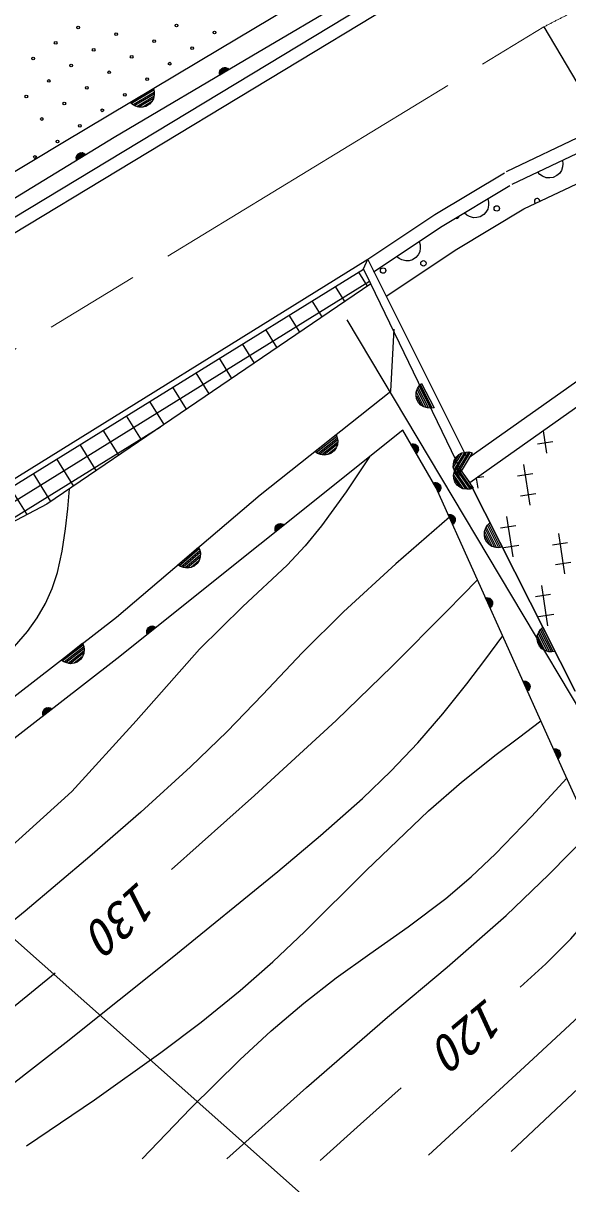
# Model space of a CAD drawing. Units: millimetres, scale not verified. Extents: x 40000 to 680000, y 20000 to 380000.
# Drawn here: x 473696 to 493640, y 248526 to 290997 of the extents above; entities that cross this region are included whole.
import ezdxf
from ezdxf.enums import TextEntityAlignment as Align

# ---------------------------------------------------------------- set-up
doc = ezdxf.new("R2010")
doc.units = ezdxf.units.MM
doc.header["$LTSCALE"] = 1000
doc.linetypes.add('CHAIN', pattern=[18.5, 12, -1.5, 3.5, -1.5])
for name, color, linetype, lineweight in [('M-BGD', 7, 'Continuous', 25), ('M-BMK', 2, 'CHAIN', 13), ('M-STR-STRC', 7, 'Continuous', 25)]:
    doc.layers.add(name, color=color, linetype=linetype, lineweight=lineweight)
doc.styles.add('ＭＳ 明朝', font='')
doc.styles.get('ＭＳ 明朝').set_extended_font_data('MS Mincho')

# ---------------------------------------------------------------- blocks, each defined once
blk = doc.blocks.new('BUHIN233')
at = {"color": 7, "linetype": 'Continuous', "lineweight": 25}
for p, q in [((304, 370), (-198, -436)), ((-131, -448), (344, 316)), ((377, 251), (-57, -447)), ((20, -442), (404, 176)), ((425, 92), (106, -422)), ((221, -355), (417, -39))]:
    blk.add_line(p, q, dxfattribs=at)
blk.add_lwpolyline([(264, 425), (340, 330), (393, 230), (435, 89), (428, -36), (398, -156), (316, -288), (222, -368), (113, -429), (-32, -454), (-146, -454), (-264, -425)], close=True, dxfattribs=at)
blk = doc.blocks.new('BUHIN237')
at = {"color": 7, "linetype": 'Continuous', "lineweight": 25}
for p, q in [((-169, -39), (-45, 168)), ((-91, 141), (-167, 13)), ((-11, 177), (-160, -73)), ((-149, -103), (20, 179)), ((50, 180), (-136, -129)), ((-119, -150), (76, 176))]:
    blk.add_line(p, q, dxfattribs=at)
blk.add_lwpolyline([(-103, -171), (-134, -134), (-156, -94), (-173, -38), (-171, 12), (-160, 60), (-128, 113), (-91, 146), (-48, 171), (10, 182), (56, 182), (103, 171)], close=True, dxfattribs=at)
blk = doc.blocks.new('BUHIN241')
at = {"color": 7, "linetype": 'Continuous', "lineweight": 25}
for p, q in [((-438, 64), (97, -430)), ((176, -418), (-428, 140)), ((-415, 213), (246, -397)), ((307, -368), (-391, 276)), ((10, -435), (-434, -24)), ((-390, -150), (-117, -403))]:
    blk.add_line(p, q, dxfattribs=at)
blk.add_lwpolyline([(367, -339), (260, -397), (152, -429), (5, -444), (-116, -413), (-228, -361), (-342, -256), (-403, -149), (-443, -30), (-440, 117), (-418, 229), (-367, 339)], close=True, dxfattribs=at)
blk = doc.blocks.new('BUHIN248')
at = {"color": 7, "linetype": 'Continuous', "lineweight": 25}
for p, q in [((-131, 140), (163, -101)), ((171, -76), (-107, 153)), ((-80, 163), (174, -46)), ((176, -16), (-48, 169)), ((-14, 173), (173, 20)), ((152, 69), (37, 163))]:
    blk.add_line(p, q, dxfattribs=at)
blk.add_lwpolyline([(-154, 127), (-113, 152), (-70, 168), (-12, 177), (37, 168), (83, 149), (131, 110), (157, 69), (176, 22), (178, -37), (172, -82), (154, -127)], close=True, dxfattribs=at)
blk = doc.blocks.new('BUHIN249')
at = {"color": 7, "linetype": 'Continuous', "lineweight": 25}
for p, q in [((-116, 153), (151, -118)), ((162, -93), (-91, 163)), ((-62, 170), (169, -64)), ((174, -34), (-31, 173)), ((4, 174), (174, 2)), ((159, 53), (54, 159))]:
    blk.add_line(p, q, dxfattribs=at)
blk.add_lwpolyline([(-140, 142), (-96, 163), (-53, 174), (6, 177), (54, 163), (98, 140), (141, 96), (164, 52), (178, 4), (174, -55), (163, -99), (140, -142)], close=True, dxfattribs=at)
blk = doc.blocks.new('BUHIN250')
at = {"color": 7, "linetype": 'Continuous', "lineweight": 25}
for p, q in [((-116, 153), (151, -117)), ((162, -93), (-91, 163)), ((-63, 170), (169, -64)), ((174, -33), (-31, 173)), ((4, 174), (174, 2)), ((159, 53), (54, 159))]:
    blk.add_line(p, q, dxfattribs=at)
blk.add_lwpolyline([(-141, 142), (-97, 163), (-53, 174), (6, 177), (54, 163), (98, 140), (141, 96), (164, 52), (178, 4), (174, -55), (163, -99), (141, -142)], close=True, dxfattribs=at)

msp = doc.modelspace()

# ---------------------------------------------------------------- hatches: boundary and pattern name
at = {"layer": 'M-BGD'}
h = msp.add_hatch(dxfattribs=at)
h.set_pattern_fill('USER', color=256, style=0, pattern_type=2)
h.set_pattern_definition([(31.7609, (463874, 268207), (-263.188, 425.126), []), (121.761, (463874, 268207), (-1700.5, -1052.75), []), (121.761, (464988, 268308), (-1700.5, -1052.75), [])])
h.paths.add_polyline_path([(463874, 268207), (486159, 282002), (486431, 281458), (474557, 273395), (464257, 267969)])

# ---------------------------------------------------------------- linework, layer by layer
for p, q in [((466976, 280027), (490966, 294530)), ((491225, 294102), (461420, 276084)), ((488813, 293769), (482071, 289794)), ((480872, 290043), (485637, 292897)), ((492767, 290862), (520589, 243795)), ((475213, 286668), (480872, 290043)), ((482071, 289794), (477024, 286820)), ((480887, 289184), (481170, 289351)), ((481197, 289337), (480887, 289155)), ((481142, 289363), (480891, 289215)), ((480891, 289128), (481218, 289321)), ((480899, 289249), (481108, 289372)), ((481055, 289370), (480926, 289294)), ((478483, 288545), (477667, 288058)), ((477720, 288018), (478493, 288478)), ((478493, 288406), (477787, 287984)), ((477857, 287954), (478482, 288326)), ((478463, 288242), (477943, 287932)), ((478076, 287939), (478396, 288129)), ((477024, 286820), (472686, 284170)), ((494247, 286919), (491386, 285555)), ((465386, 280805), (475213, 286668)), ((491602, 285103), (494460, 286466)), ((475643, 286064), (475923, 286236)), ((475950, 286223), (475643, 286035)), ((475895, 286248), (475647, 286096)), ((475647, 286009), (475972, 286207)), ((475654, 286130), (475861, 286256)), ((475808, 286253), (475680, 286175)), ((488770, 283993), (491322, 285524)), ((488770, 283993), (491322, 285524)), ((492032, 284200), (494885, 285560)), ((489037, 283570), (491517, 285058)), ((489573, 282724), (492032, 284200)), ((486314, 282357), (488770, 283993)), ((486314, 282357), (488770, 283993)), ((486527, 281898), (489037, 283570)), ((486993, 281005), (489573, 282724)), ((462981, 267899), (486314, 282357)), ((486159, 282003), (486314, 282357)), ((489959, 275097), (486314, 282357)), ((463874, 268207), (486159, 282002)), ((486431, 281458), (486159, 282003)), ((486431, 281458), (474557, 273395)), ((489740, 274614), (486431, 281458)), ((497454, 280358), (490020, 275087)), ((487161, 277527), (487278, 279795)), ((487161, 277527), (487278, 279795)), ((497531, 279479), (490046, 274172)), ((488673, 276920), (488242, 277767)), ((482372, 273737), (487161, 277527)), ((488095, 277367), (488264, 277035)), ((488372, 276961), (488098, 277500)), ((488125, 277584), (488455, 276936)), ((488534, 276919), (488160, 277652)), ((488198, 277716), (488606, 276914)), ((487594, 276106), (477121, 267737)), ((488823, 273991), (487594, 276106)), ((492739, 276082), (492865, 275267)), ((485178, 275878), (484433, 275288)), ((484491, 275255), (485197, 275813)), ((485206, 275741), (484561, 275231)), ((484635, 275210), (485206, 275661)), ((493090, 275681), (492534, 275595)), ((485198, 275575), (484723, 275199)), ((484854, 275223), (485146, 275454)), ((489457, 274750), (489765, 275270)), ((489851, 275292), (489480, 274666)), ((489508, 274591), (489927, 275299)), ((490001, 275302), (489543, 274527)), ((489584, 274474), (490068, 275291)), ((489651, 275201), (489462, 274880)), ((492014, 274848), (492244, 273366)), ((489808, 273967), (489464, 274464)), ((489480, 274551), (489894, 273953)), ((489973, 273947), (489505, 274624)), ((489534, 274692), (490046, 273952)), ((490112, 273967), (489571, 274748)), ((489740, 274614), (490046, 274172)), ((490567, 274402), (490315, 274363)), ((491798, 274435), (492353, 274521)), ((493034, 264622), (488823, 273991)), ((489479, 274332), (489691, 274026)), ((493913, 266548), (490046, 274172)), ((490046, 274172), (493913, 266548)), ((490288, 274343), (490343, 273988)), ((477108, 269264), (482372, 273737)), ((492468, 273780), (491912, 273694)), ((474557, 273395), (464257, 267969)), ((491393, 272947), (491622, 271465)), ((491176, 272534), (491732, 272620)), ((493294, 272326), (493523, 270844)), ((491847, 271879), (491291, 271793)), ((493077, 271913), (493633, 271999)), ((480142, 271761), (479419, 271145)), ((479478, 271114), (480164, 271697)), ((480176, 271625), (479549, 271092)), ((479624, 271074), (480178, 271545)), ((480173, 271458), (479712, 271067)), ((479842, 271095), (480126, 271336)), ((493748, 271258), (493192, 271172)), ((492673, 270425), (492902, 268943)), ((492456, 270012), (493011, 270098)), ((493126, 269357), (492570, 269271)), ((470582, 264211), (477108, 269264)), ((477121, 267737), (471214, 263158)), ((474414, 265734), (474674, 265936)), ((474645, 265945), (474415, 265766)), ((474418, 265801), (474610, 265949)), ((474702, 265926), (474418, 265705)), ((474425, 265679), (474725, 265912)), ((474557, 265940), (474439, 265849)), ((498012, 253618), (493034, 264622))]:
    msp.add_line(p, q, dxfattribs=at)
for points in [[(480895, 289101), (480885, 289149), (480885, 289194), (480896, 289252), (480922, 289295), (480955, 289332), (481008, 289363), (481057, 289374), (481107, 289376), (481163, 289358), (481203, 289336), (481239, 289304)], [(478472, 288611), (478497, 288492), (478497, 288379), (478470, 288235), (478406, 288127), (478324, 288034), (478191, 287955), (478071, 287927), (477946, 287922), (477806, 287967), (477704, 288020), (477613, 288099)], [(475652, 285982), (475642, 286030), (475641, 286075), (475651, 286133), (475676, 286176), (475709, 286214), (475761, 286246), (475809, 286258), (475859, 286260), (475916, 286243), (475956, 286222), (475993, 286191)], [(488740, 276927), (488620, 276910), (488507, 276917), (488365, 276954), (488261, 277025), (488174, 277112), (488104, 277250), (488084, 277372), (488088, 277497), (488141, 277634), (488201, 277732), (488286, 277818)], [(485159, 275942), (485199, 275827), (485214, 275715), (485206, 275568), (485157, 275453), (485088, 275351), (484966, 275255), (484851, 275211), (484727, 275190), (484583, 275216), (484475, 275255), (484374, 275322)], [(489625, 274421), (489547, 274514), (489492, 274613), (489447, 274753), (489451, 274878), (489479, 274998), (489558, 275131), (489650, 275213), (489758, 275278), (489902, 275305), (490016, 275307), (490135, 275281)], [(490177, 273982), (490060, 273950), (489947, 273941), (489801, 273959), (489689, 274015), (489592, 274090), (489503, 274218), (489467, 274336), (489454, 274460), (489489, 274603), (489535, 274708), (489608, 274804)], [(480121, 271824), (480165, 271711), (480184, 271599), (480181, 271452), (480136, 271335), (480071, 271231), (479953, 271130), (479839, 271083), (479717, 271057), (479571, 271078), (479462, 271113), (479359, 271177)], [(474432, 265654), (474417, 265700), (474411, 265745), (474415, 265803), (474435, 265849), (474463, 265890), (474512, 265928), (474558, 265945), (474608, 265953), (474666, 265942), (474709, 265926), (474749, 265899)]]:
    msp.add_lwpolyline(points, close=True, dxfattribs=at)
for points in [[(493440, 285978), (493453, 285857), (493441, 285743), (493403, 285603), (493330, 285501), (493239, 285419), (493099, 285352), (492978, 285333), (492853, 285339), (492717, 285396), (492621, 285459), (492538, 285546)], [(490706, 284571), (490731, 284452), (490730, 284338), (490705, 284194), (490641, 284086), (490559, 283996), (490426, 283916), (490307, 283886), (490182, 283880), (490042, 283925), (489940, 283977), (489849, 284057)], [(488199, 283011), (488229, 282893), (488233, 282779), (488215, 282634), (488157, 282524), (488078, 282429), (487949, 282343), (487832, 282307), (487707, 282296), (487565, 282334), (487461, 282382), (487366, 282457)], [(486380, 275135), (485521, 273847), (484618, 272599), (484018, 271867), (483367, 271168), (481739, 269650), (480151, 268085), (477831, 265463), (475471, 262885), (472486, 260192)], [(473381, 268194), (473858, 268742), (474213, 269235), (474514, 269756), (474755, 270307), (474946, 270892), (475124, 271678), (475248, 272500), (475325, 273226), (475389, 273960)], [(489302, 272926), (487345, 271214), (485431, 269458), (483929, 267966), (482462, 266424), (481166, 265080), (479827, 263779), (478000, 262120), (476130, 260505), (473762, 258500), (471363, 256548)], [(479131, 260029), (482162, 262733), (485151, 265480), (487208, 267465), (489223, 269492), (489776, 270056), (490335, 270628)], [(473172, 252072), (475268, 253710), (479153, 256811), (483019, 259954), (484587, 261267), (486115, 262625), (487153, 263623), (488148, 264662), (489069, 265724), (489945, 266825), (490602, 267694), (491256, 268578)], [(473821, 249911), (476301, 251599), (478742, 253332), (480207, 254441), (481641, 255603), (482843, 256652), (484013, 257755), (486253, 259987), (488533, 262175), (489752, 263222), (491019, 264231), (491830, 264851), (492652, 265473)], [(478055, 249441), (479825, 251278), (481633, 253068), (482779, 254124), (483972, 255141), (485156, 256059), (486385, 256936), (487794, 257924), (489171, 258964), (490103, 259761), (490995, 260603), (492312, 261962), (493601, 263369)], [(481147, 249441), (484067, 252051), (487034, 254624), (489227, 256456), (491386, 258339), (492946, 259843), (494465, 261391), (494486, 261412)], [(491891, 255718), (492840, 256577), (493752, 257485), (494586, 258439), (495384, 259426)], [(488540, 249575), (492209, 252951), (495875, 256342), (496190, 256634), (496513, 256933)], [(443953, 252531), (445745, 252189), (447526, 251789), (451073, 250871), (454648, 250009), (455958, 249764), (457275, 249579), (458370, 249482), (459480, 249444), (460524, 249470), (461579, 249556), (462639, 249704), (463701, 249913), (464751, 250181), (465792, 250508), (466803, 250889), (467796, 251328), (468777, 251831), (469725, 252384), (470836, 253111), (471923, 253894), (473401, 255047), (474864, 256244)], [(491565, 249710), (494438, 252402), (497272, 255139), (497287, 255153), (497308, 255174)], [(484575, 249373), (486047, 250712), (487531, 252040)]]:
    msp.add_lwpolyline(points, dxfattribs=at)
for centre, radius in [((479312, 290909), 49.8), ((475707, 290845), 49.8), ((477099, 290592), 49.8), ((480704, 290656), 49.8), ((474885, 290276), 49.8), ((478490, 290340), 49.8), ((479882, 290087), 49.8), ((474063, 289706), 49.8), ((476277, 290023), 49.8), ((477668, 289770), 49.8), ((475455, 289453), 49.8), ((476846, 289201), 49.8), ((479060, 289517), 49.8), ((474632, 288884), 49.8), ((478237, 288948), 49.8), ((476024, 288631), 49.8), ((477415, 288379), 49.8), ((473810, 288315), 49.8), ((475202, 288062), 49.8), ((474380, 287493), 49.8), ((476593, 287809), 49.8), ((475771, 287240), 49.8), ((474949, 286671), 49.8), ((474127, 286101), 49.8), ((491040, 284218), 99.5), ((486876, 281947), 99.5), ((488352, 282212), 99.5)]:
    msp.add_circle(centre, radius, dxfattribs=at)
for centre, start, end in [((492516, 284483), 357.316, 233.664), ((489564, 283953), 246.4552, 355.4724)]:
    msp.add_arc(centre, 99.5, start, end, dxfattribs=at)
at = {"layer": 'M-BMK'}
msp.add_line((463193, 272845), (492767, 290862), dxfattribs=at)
msp.add_arc((511449, 255696), 39821, 31.3811, 117.98, dxfattribs=at)
at = {"layer": 'M-STR-STRC'}
for p, q in [((485549, 280140), (504213, 248847)), ((463704, 266047), (484314, 247774))]:
    msp.add_line(p, q, dxfattribs=at)

# ---------------------------------------------------------------- block references
at = {"layer": 'M-BGD', "rotation": 339.60633}
for name, p in [('BUHIN248', (487994, 275418)), ('BUHIN248', (488815, 274005)), ('BUHIN237', (483096, 272512)), ('BUHIN249', (489345, 272832)), ('BUHIN241', (491013, 272266)), ('BUHIN249', (490711, 269790)), ('BUHIN237', (478400, 268760)), ('BUHIN241', (492946, 268454)), ('BUHIN233', (475477, 268000)), ('BUHIN249', (492086, 266732)), ('BUHIN250', (493198, 264260))]:
    msp.add_blockref(name, p, dxfattribs=at)

# ---------------------------------------------------------------- texts
at = {"layer": 'M-BGD', "style": 'ＭＳ 明朝', "oblique": 15}
for s, rotation, p in [('130', 221.7, (477678, 259942)), ('120', 219.7, (490437, 255680))]:
    msp.add_text(s, height=1320, rotation=rotation, dxfattribs=at).set_placement(p, align=Align.BOTTOM_LEFT)

doc.saveas('drawing.dxf')
